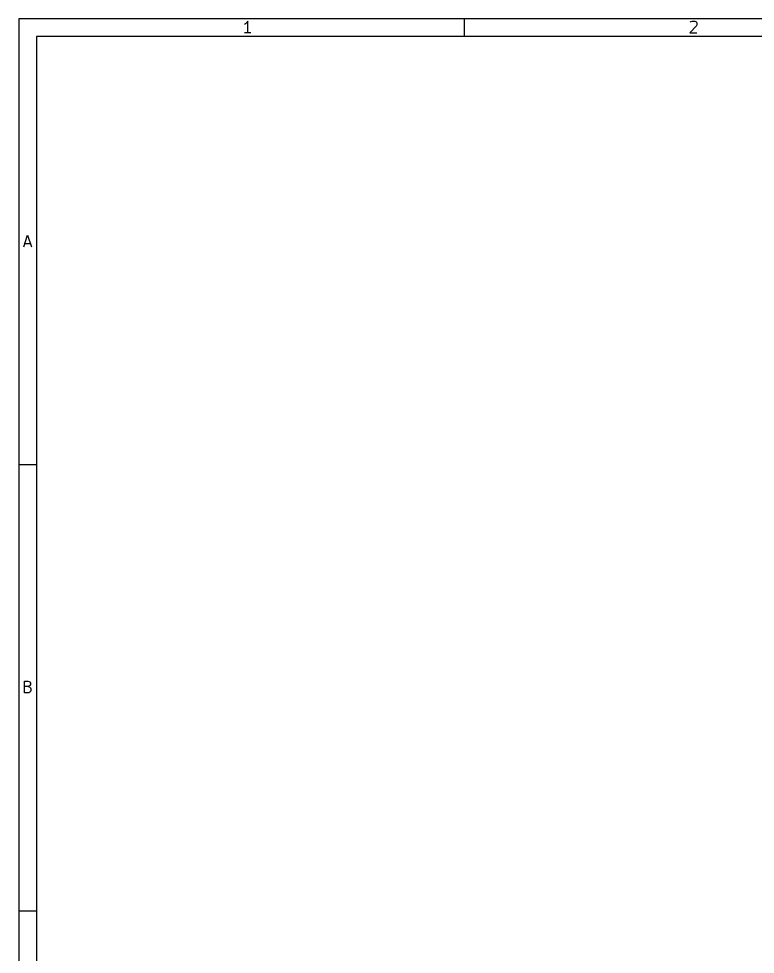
# Model space of a CAD drawing. Extents: x 10 to 287, y -200 to -10.
# Drawn here: x 10 to 92.6, y -114.9 to -10 of the extents above; entities that cross this region are included whole.
import ezdxf

# ---------------------------------------------------------------- set-up
doc = ezdxf.new("R2010")
doc.units = 0
doc.header["$MEASUREMENT"] = 0
doc.layers.add('RED2', color=1, linetype='CONTINUOUS')

msp = doc.modelspace()

# ---------------------------------------------------------------- linework, layer by layer
at = {"layer": 'RED2', "linetype": 'CONTINUOUS'}
for p, q in [((10.0076, -10.0076), (10.0076, -200)), ((286.995, -10.0076), (10.0076, -10.0076)), ((35.56, -10.4648), (35.433, -10.5918)), ((35.687, -10.287), (35.56, -10.4648)), ((35.687, -11.5824), (35.687, -10.287)), ((59.9948, -11.9888), (59.9948, -10.0076)), ((85.2932, -10.3886), (85.3694, -10.3378)), ((85.3694, -10.3378), (85.4964, -10.287)), ((85.4964, -10.287), (85.8012, -10.287)), ((85.8012, -10.287), (85.9282, -10.3378)), ((85.9282, -10.3378), (85.979, -10.3886)), ((85.979, -10.3886), (86.0298, -10.5156)), ((35.433, -10.5918), (35.306, -10.6426)), ((85.979, -10.8204), (85.2424, -11.5824)), ((86.0298, -10.6426), (85.979, -10.8204)), ((86.0298, -10.5156), (86.0298, -10.6426)), ((11.9888, -11.9888), (11.9888, -198.018)), ((285.013, -11.9888), (11.9888, -11.9888)), ((36.0426, -11.5824), (35.306, -11.5824)), ((85.2424, -11.5824), (86.0298, -11.5824)), ((10.5664, -35.5854), (10.9982, -34.29)), ((10.9982, -34.29), (11.43, -35.5854)), ((10.668, -35.2044), (11.303, -35.2044)), ((10.0076, -59.9948), (11.9888, -59.9948)), ((10.6426, -85.5726), (10.6426, -84.2772)), ((10.6426, -84.2772), (11.0744, -84.2772)), ((11.0744, -84.8868), (10.6426, -84.8868)), ((11.0744, -84.2772), (11.2014, -84.328)), ((11.2014, -84.8106), (11.0744, -84.8868)), ((11.0744, -84.8868), (11.2522, -84.9376)), ((11.2014, -84.328), (11.2522, -84.3788)), ((11.2522, -84.7598), (11.2014, -84.8106)), ((11.2522, -84.3788), (11.3284, -84.5058)), ((11.3284, -84.6328), (11.2522, -84.7598)), ((11.2522, -84.9376), (11.3284, -85.0138)), ((11.3284, -84.5058), (11.3284, -84.6328)), ((11.1506, -85.5726), (10.6426, -85.5726)), ((11.2522, -85.4964), (11.1506, -85.5726)), ((11.3284, -85.4456), (11.2522, -85.4964)), ((11.3284, -85.0138), (11.3792, -85.1408)), ((11.3792, -85.3186), (11.3284, -85.4456)), ((11.3792, -85.1408), (11.3792, -85.3186)), ((10.0076, -110.007), (11.9888, -110.007))]:
    msp.add_line(p, q, dxfattribs=at)

doc.saveas('drawing.dxf')
